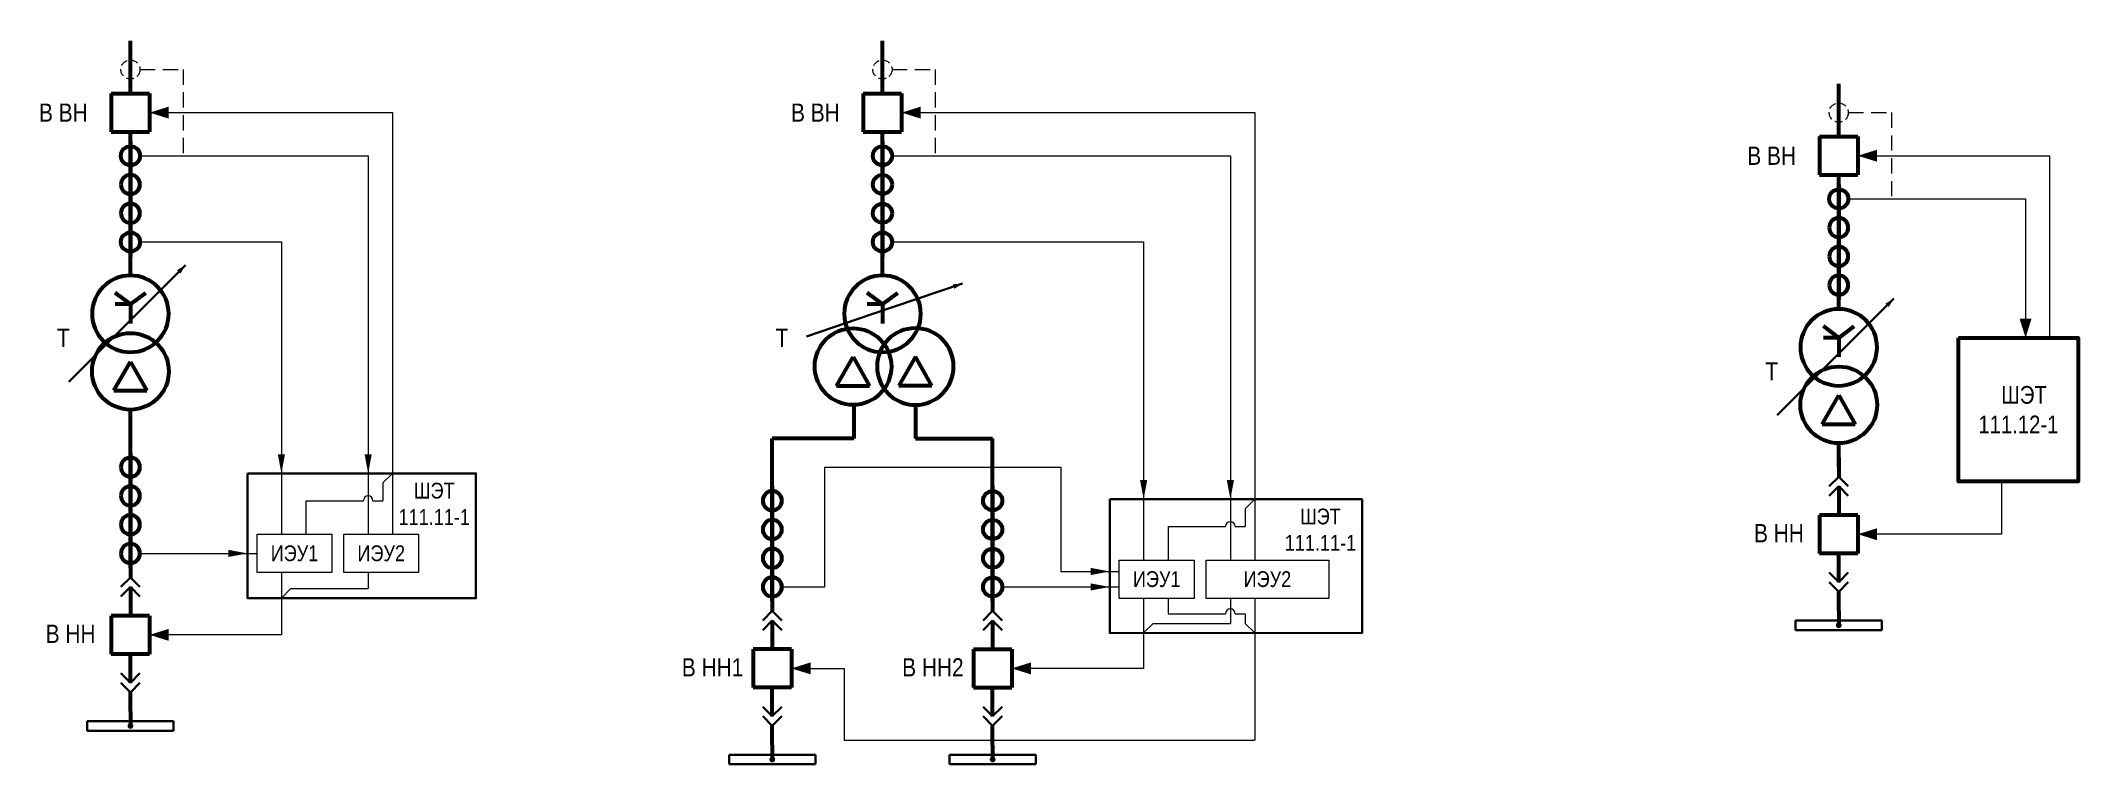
# Model space of a CAD drawing. Header units: millimetres. Extents: x 13283 to 13708, y -15901 to -15750.
import ezdxf
from ezdxf.enums import TextEntityAlignment as Align

# ---------------------------------------------------------------- set-up
doc = ezdxf.new("R2010")
doc.units = ezdxf.units.MM
doc.linetypes.add('штриховая2', pattern=[9.525, 6.35, -3.175])
for name, color, linetype, lineweight in [('Основная', 7, 'Continuous', 30), ('Толстая', 7, 'Continuous', 53), ('Тонкая', 7, 'Continuous', 13), ('Штриховая', 7, 'штриховая2', 20)]:
    doc.layers.add(name, color=color, linetype=linetype, lineweight=lineweight)
doc.styles.add('Narrow', font='ARIALN.TTF')
doc.styles.add('Вывод', font='tahoma.ttf', dxfattribs={"height": 2.5})
doc.styles.add('Компонент', font='ARIALN.TTF', dxfattribs={"height": 3.5})

# ---------------------------------------------------------------- blocks, each defined once
blk = doc.blocks.new('*U184')
at = {"layer": 'Основная', "ltscale": 0.25}
for p, q in [((2, 2), (0, 0)), ((0, 0), (2, -2))]:
    blk.add_line(p, q, dxfattribs=at)
blk = doc.blocks.new('*U68')
at = {"color": 0}
for p, q in [((0, 6), (0, 2)), ((0, 0), (0, -6))]:
    blk.add_line(p, q, dxfattribs=at)
at = {"color": 0, "ltscale": 0.25, "xscale": -1, "rotation": 90}
for p in [(0, 2), (0, 0)]:
    blk.add_blockref('*U184', p, dxfattribs=at)
at = {"layer": 'Основная'}
for tag, height, style, p in [('ОУ2', 3.5, 'Компонент', (-5, 6)), ('В2', 2.5, 'Вывод', (3, 6)), ('ОУ1', 3.5, 'Компонент', (-5, -6)), ('В1', 2.5, 'Вывод', (3, -6))]:
    blk.add_attdef(tag, text='', height=height, dxfattribs=dict(at, style=style)).set_placement(p, align=Align.MIDDLE_CENTER)
blk = doc.blocks.new('*U66')
at = {"color": 0}
for p, q in [((0, 0), (-8, 0)), ((-8, -8), (-8, 0)), ((0, -8), (0, 0)), ((0, -8), (-8, -8))]:
    blk.add_line(p, q, dxfattribs=at)
at = {"layer": 'Основная', "style": 'Компонент'}
blk.add_attdef('ОУ', text='', height=3.5, dxfattribs=at).set_placement((-15, -3), align=Align.MIDDLE_CENTER)
blk = doc.blocks.new('*U67')
at = {"color": 0}
for p, q in [((0, 0), (0, 6)), ((0, -6), (0, -2))]:
    blk.add_line(p, q, dxfattribs=at)
at = {"color": 0, "ltscale": 0.25, "rotation": 89.99999999999999}
for p in [(0, 0), (0, -2)]:
    blk.add_blockref('*U184', p, dxfattribs=at)
at = {"layer": 'Основная'}
for tag, height, style, p in [('ОУ1', 3.5, 'Компонент', (-5, 6)), ('В1', 2.5, 'Вывод', (3, 6)), ('ОУ2', 3.5, 'Компонент', (-5, -6)), ('В2', 2.5, 'Вывод', (3, -6))]:
    blk.add_attdef(tag, text='', height=height, dxfattribs=dict(at, style=style)).set_placement(p, align=Align.MIDDLE_CENTER)
blk = doc.blocks.new('*U69')
at = {"ltscale": 0.25}
blk.add_circle((0, 0), 2, dxfattribs=at)
at = {"layer": 'Основная', "color": 0, "lineweight": -2}
blk.add_line((0, -3), (0, 3), dxfattribs=at)
at = {"layer": 'Основная', "style": 'Компонент'}
blk.add_attdef('ОУ', text='', height=3.5, dxfattribs=at).set_placement((-6, 0), align=Align.MIDDLE_CENTER)
blk = doc.blocks.new('*U135')
at = {"ltscale": 0.25}
blk.add_circle((0, 0), 2, dxfattribs=at)
at = {"layer": 'Основная', "color": 0, "lineweight": -2}
blk.add_line((0, -3), (0, 3), dxfattribs=at)
at = {"layer": 'Основная', "style": 'Компонент'}
blk.add_attdef('ОУ', text='', height=3.5, dxfattribs=at).set_placement((-6, 0), align=Align.MIDDLE_CENTER)
blk = doc.blocks.new('*U80')
at = {"ltscale": 0.25}
for p, q in [((-3.46, -4), (0, 2)), ((0, 2), (3.46, -4)), ((-3.46, -4), (3.46, -4))]:
    blk.add_line(p, q, dxfattribs=at)
blk.add_circle((0, 0), 8, dxfattribs=at)
at = {"layer": 'Основная', "style": 'Компонент'}
blk.add_attdef('ОУ', text='', height=3.5, dxfattribs=at).set_placement((17, 0), align=Align.MIDDLE_CENTER)
blk = doc.blocks.new('*U78')
at = {"ltscale": 0.25}
for p, q in [((0, 0), (-20, 0)), ((14.44, 0), (0, 0))]:
    blk.add_line(p, q, dxfattribs=at)
blk.add_lwpolyline([(-18, 0, 1, 0, 0), (-20, 0, 0, 0, 0)], format="xyseb", dxfattribs=at)
at = {"layer": 'Основная', "style": 'Вывод'}
blk.add_attdef('ОС', text='', height=2.5, dxfattribs=at).set_placement((3, 2), align=Align.MIDDLE_CENTER)
blk = doc.blocks.new('*U79')
at = {"ltscale": 0.25}
for q in [(-3.2, 4.4), (3.2, 4.4), (0, -2), (3.21, 2)]:
    blk.add_line((0, 2), q, dxfattribs=at)
blk.add_circle((0, 0), 8, dxfattribs=at)
at = {"layer": 'Основная', "style": 'Компонент'}
blk.add_attdef('ОУ', text='', height=3.5, dxfattribs=at).set_placement((-17, 0), align=Align.MIDDLE_CENTER)
blk = doc.blocks.new('*U164')
at = {"color": 0, "lineweight": -2}
for p, q in [((0, 0), (18, 0)), ((0, -2), (0, 0)), ((18, -2), (18, 0)), ((0, -2), (18, -2))]:
    blk.add_line(p, q, dxfattribs=at)
at = {"layer": 'Основная', "style": 'Компонент'}
blk.add_attdef('ОШ', text='', height=3.5, dxfattribs=at).set_placement((6, 4), align=Align.MIDDLE_CENTER)

msp = doc.modelspace()

# ---------------------------------------------------------------- linework, layer by layer
at = {"layer": 'Основная'}
for points in [[(13325.8, -15840.3), (13373.51, -15840.32), (13373.51, -15866.37), (13325.8, -15866.34)], [(13505.8, -15845.68), (13558.51, -15845.71), (13558.51, -15873.62), (13505.8, -15873.6)]]:
    msp.add_lwpolyline(points, close=True, dxfattribs=at)
at = {"layer": 'Основная', "ltscale": 0.25, "const_width": 0.6}
for points in [[(13657.7, -15872, -1), (13658.3, -15872, -1)], [(13657.7, -15872.01, 1), (13658.3, -15872.01, 1)], [(13301.07, -15893, -1), (13301.67, -15893, -1)], [(13301.07, -15893.01, 1), (13301.67, -15893.01, 1)], [(13435.07, -15900, -1), (13435.67, -15900, -1)], [(13435.07, -15900.01, 1), (13435.67, -15900.01, 1)], [(13481.67, -15900, 1), (13481.07, -15900, 1)], [(13481.67, -15900.01, -1), (13481.07, -15900.01, -1)]]:
    msp.add_lwpolyline(points, format="xyb", close=True, dxfattribs=at)
at = {"layer": 'Толстая'}
for p, q in [((13301.37, -15761), (13301.37, -15750)), ((13458.37, -15761), (13458.37, -15750)), ((13658, -15770), (13658, -15759)), ((13452.36, -15826), (13452.36, -15833)), ((13465.23, -15826), (13465.23, -15833)), ((13452.36, -15833), (13435.37, -15833)), ((13465.23, -15833), (13481.37, -15833))]:
    msp.add_line(p, q, dxfattribs=at)
for points in [[(13301.37, -15799), (13301.37, -15769)], [(13458.37, -15799), (13458.37, -15769)], [(13658, -15806), (13658, -15778)], [(13301.37, -15860), (13301.37, -15827)], [(13435.37, -15867), (13435.37, -15833)], [(13481.37, -15867), (13481.37, -15833)], [(13658, -15839), (13658, -15834)], [(13658, -15869), (13658, -15872)], [(13301.37, -15890), (13301.37, -15893)], [(13435.37, -15897), (13435.37, -15900)], [(13481.37, -15897), (13481.37, -15900)]]:
    msp.add_lwpolyline(points, dxfattribs=at)
msp.add_lwpolyline([(13683, -15812), (13708, -15812), (13708, -15842), (13683, -15842)], close=True, dxfattribs=at)
at = {"layer": 'Тонкая'}
for p, q in [((13305.37, -15765), (13356.09, -15765)), ((13356.09, -15765), (13356.09, -15853)), ((13462.37, -15765), (13536.09, -15765)), ((13536.09, -15765), (13536.09, -15858.39)), ((13303.37, -15774), (13351, -15774)), ((13351, -15774), (13351, -15853)), ((13460.37, -15774), (13531, -15774)), ((13531, -15774), (13531, -15858.39)), ((13662, -15774), (13702, -15774)), ((13660, -15783), (13697, -15783)), ((13303.37, -15792), (13332.89, -15792)), ((13332.89, -15792), (13332.89, -15853)), ((13460.37, -15792), (13512.89, -15792)), ((13512.89, -15792), (13512.89, -15858.39)), ((13446.37, -15864), (13446.37, -15839)), ((13495.59, -15839), (13495.59, -15860.77)), ((13354.09, -15842.3), (13356.09, -15840.3)), ((13354.09, -15842.3), (13354.09, -15846)), ((13337.98, -15846), (13337.98, -15853)), ((13337.98, -15846), (13350, -15846)), ((13352, -15846), (13354.09, -15846)), ((13534.09, -15847.68), (13536.09, -15845.68)), ((13534.09, -15847.68), (13534.09, -15851.39)), ((13517.98, -15851.39), (13517.98, -15858.39)), ((13517.98, -15851.39), (13530, -15851.39)), ((13532, -15851.39), (13534.09, -15851.39)), ((13332.89, -15861), (13332.89, -15874)), ((13351, -15861), (13351, -15864.34)), ((13332.89, -15866.34), (13334.89, -15864.34)), ((13334.89, -15864.34), (13351, -15864.34)), ((13437.37, -15864), (13446.37, -15864)), ((13483.37, -15864), (13492.37, -15864)), ((13512.89, -15866.39), (13512.89, -15879.39)), ((13517.98, -15866.39), (13517.98, -15869.59)), ((13517.98, -15869.59), (13530, -15869.59)), ((13531, -15866.39), (13531, -15871.6)), ((13532, -15869.59), (13534.09, -15869.59)), ((13534.09, -15869.59), (13534.09, -15871.61)), ((13536.09, -15866.39), (13536.09, -15896)), ((13512.89, -15873.6), (13514.89, -15871.6)), ((13514.89, -15871.6), (13531, -15871.6)), ((13536.09, -15873.61), (13534.09, -15871.61)), ((13439.37, -15881), (13450.37, -15881)), ((13450.37, -15881), (13450.37, -15896)), ((13450.37, -15896), (13536.08, -15896))]:
    msp.add_line(p, q, dxfattribs=at)
for points in [[(13305.37, -15765, 0, 2.5, 0), (13309.37, -15765, 0, 0, 0)], [(13462.37, -15765, 0, 2.5, 0), (13466.37, -15765, 0, 0, 0)], [(13662, -15774, 0, 2.5, 0), (13666, -15774, 0, 0, 0)], [(13697, -15812, 0, 2.5, 0), (13697, -15808, 0, 0, 0)], [(13662, -15853, 0, 2.5, 0), (13666, -15853, 0, 0, 0)], [(13305.37, -15874, 0, 2.5, 0), (13309.37, -15874, 0, 0, 0)], [(13439.37, -15881, 0, 2.5, 0), (13443.37, -15881, 0, 0, 0)], [(13485.37, -15881, 0, 2.5, 0), (13489.37, -15881, 0, 0, 0)]]:
    msp.add_lwpolyline(points, format="xyseb", dxfattribs=at)
for points in [[(13702, -15774), (13702, -15812)], [(13697, -15783), (13697, -15812)], [(13446.37, -15839), (13495.59, -15839)], [(13692, -15842), (13692, -15853), (13662, -15853)], [(13303.37, -15857), (13327.8, -15857)], [(13495.59, -15860.77), (13507.8, -15860.77)], [(13332.89, -15863), (13332.89, -15874), (13305.37, -15874)], [(13483.37, -15864), (13507.8, -15864)], [(13512.89, -15868.39), (13512.89, -15881), (13485.37, -15881)]]:
    msp.add_lwpolyline(points, dxfattribs=at)
at = {"layer": 'Тонкая', "ltscale": 0.3}
for points in [[(13332.89, -15840.3, 0, 1.5, 0), (13332.89, -15836.3, 0, 0, 0)], [(13351, -15840.3, 0, 1.5, 0), (13351, -15836.3, 0, 0, 0)], [(13512.89, -15845.68, 0, 1.5, 0), (13512.89, -15841.68, 0, 0, 0)], [(13531, -15845.68, 0, 1.5, 0), (13531, -15841.68, 0, 0, 0)], [(13325.8, -15857, 0, 1.5, 0), (13321.8, -15857, 0, 0, 0)], [(13505.8, -15860.77, 0, 1.5, 0), (13501.8, -15860.77, 0, 0, 0)], [(13505.8, -15864, 0, 1.5, 0), (13501.8, -15864, 0, 0, 0)]]:
    msp.add_lwpolyline(points, format="xyseb", dxfattribs=at)
at = {"layer": 'Тонкая'}
for points in [[(13327.8, -15853), (13343.43, -15853), (13343.43, -15861), (13327.8, -15861)], [(13345.91, -15853), (13361.54, -15853), (13361.54, -15861), (13345.91, -15861)], [(13507.8, -15858.39), (13523.43, -15858.39), (13523.43, -15866.39), (13507.8, -15866.39)], [(13525.91, -15858.39), (13551.54, -15858.39), (13551.54, -15866.39), (13525.91, -15866.39)]]:
    msp.add_lwpolyline(points, close=True, dxfattribs=at)
for centre in [(13351, -15846), (13531, -15851.39), (13531, -15869.59)]:
    msp.add_arc(centre, 1, 0, 180, dxfattribs=at)
at = {"layer": 'Штриховая', "linetype": 'штриховая2', "ltscale": 0.5}
for p, q in [((13303.37, -15756), (13312.37, -15756)), ((13312.37, -15756), (13312.37, -15774)), ((13460.37, -15756), (13469.37, -15756)), ((13469.37, -15756), (13469.37, -15774)), ((13660, -15765), (13669, -15765)), ((13669, -15765), (13669, -15783))]:
    msp.add_line(p, q, dxfattribs=at)

# ---------------------------------------------------------------- block references
at = {"layer": 'Основная', "ltscale": 0.25}
for p, rotation in [((13298.74, -15810.95), 224.9999999999999), ((13456.17, -15807.09), 198.7392877131279), ((13655.36, -15817.95), 224.9999999999999)]:
    msp.add_blockref('*U78', p, dxfattribs=dict(at, rotation=rotation))
at = {"layer": 'Основная', "ltscale": 0.25, "xscale": -1}
for p in [(13667, -15871.01), (13310.37, -15892.01), (13444.37, -15899.01), (13490.37, -15899.01)]:
    msp.add_blockref('*U164', p, dxfattribs=at)
at = {"layer": 'Толстая', "ltscale": 0.25, "rotation": 180}
for name, p in [('*U66', (13297.37, -15769)), ('*U66', (13454.37, -15769)), ('*U69', (13301.37, -15774)), ('*U69', (13458.37, -15774)), ('*U66', (13654, -15778)), ('*U69', (13458.37, -15780)), ('*U69', (13658, -15783)), ('*U69', (13458.37, -15786)), ('*U69', (13301.37, -15792)), ('*U69', (13458.37, -15792)), ('*U135', (13481.37, -15846)), ('*U135', (13481.37, -15852)), ('*U69', (13481.37, -15858)), ('*U69', (13481.37, -15864)), ('*U67', (13481.37, -15871)), ('*U66', (13477.37, -15885)), ('*U68', (13481.37, -15891))]:
    msp.add_blockref(name, p, dxfattribs=at)
at = {"layer": 'Толстая', "ltscale": 0.25, "xscale": -1, "rotation": 180}
for name, p in [('*U135', (13301.37, -15780)), ('*U69', (13301.37, -15786)), ('*U135', (13658, -15789)), ('*U69', (13658, -15795)), ('*U69', (13658, -15801)), ('*U135', (13301.37, -15839)), ('*U67', (13658, -15843)), ('*U135', (13301.37, -15845)), ('*U135', (13435.37, -15846)), ('*U69', (13301.37, -15851)), ('*U135', (13435.37, -15852)), ('*U66', (13662, -15857)), ('*U69', (13301.37, -15857)), ('*U69', (13435.37, -15858)), ('*U67', (13301.37, -15864)), ('*U69', (13435.37, -15864)), ('*U68', (13658, -15863)), ('*U67', (13435.37, -15871)), ('*U66', (13305.37, -15878)), ('*U68', (13301.37, -15884)), ('*U66', (13439.37, -15885)), ('*U68', (13435.37, -15891))]:
    msp.add_blockref(name, p, dxfattribs=at)
at = {"layer": 'Толстая', "ltscale": 0.35, "xscale": -1}
for name, p in [('*U79', (13301.37, -15807)), ('*U79', (13458.37, -15807)), ('*U80', (13465.23, -15818)), ('*U79', (13658, -15814))]:
    msp.add_blockref(name, p, dxfattribs=at)
at = {"layer": 'Толстая', "ltscale": 0.35}
for p in [(13452.23, -15818), (13301.37, -15819), (13658, -15826)]:
    msp.add_blockref('*U80', p, dxfattribs=at)
at = {"layer": 'Штриховая', "ltscale": 0.25, "rotation": 180}
for p in [(13301.37, -15756), (13458.37, -15756), (13658, -15765)]:
    msp.add_blockref('*U69', p, dxfattribs=at)

# ---------------------------------------------------------------- texts
at = {"layer": 'Основная', "attachment_point": 5, "style": 'Narrow'}
for s, insert, char_height, width in [('\\pi-11.4,l11.4,t11.4;В ВН', (13287.37, -15765), 3.8, 53.3807), ('\\pi-11.4,l11.4,t11.4;В ВН', (13444.37, -15765), 3.8, 53.3807), ('\\pi-11.4,l11.4,t11.4;В ВН', (13644, -15774), 3.8, 53.3807), ('\\pi-11.4,l11.4,t11.4;Т', (13287.37, -15812), 3.8, 53.3807), ('\\pi-11.4,l11.4,t11.4;Т', (13437.37, -15812), 3.8, 53.3807), ('\\pi-11.4,l11.4,t11.4;Т', (13644, -15819), 3.8, 53.3807), ('  ШЭТ 111.12-1', (13695.5, -15827), 3.7, 25), ('ШЭТ 111.11-1', (13364.8, -15846.65), 3.3, 17.4226), ('ШЭТ 111.11-1', (13549.8, -15852.04), 3.3, 17.4226), ('\\pi-11.4,l11.4,t11.4;В НН', (13645.52, -15852.78), 3.8, 53.3807), ('ИЭУ1', (13335.62, -15857), 3.3, 15.6296), ('ИЭУ2', (13353.73, -15857), 3.3, 15.6296), ('ИЭУ1', (13515.62, -15862.39), 3.3, 15.6296), ('ИЭУ2', (13538.73, -15862.39), 3.3, 25.6296), ('\\pi-11.4,l11.4,t11.4;В НН', (13288.89, -15873.78), 3.8, 53.3807), ('\\pi-11.4,l11.4,t11.4;В НН1', (13422.89, -15880.78), 3.8, 53.3807), ('\\pi-11.4,l11.4,t11.4;В НН2', (13468.89, -15880.78), 3.8, 53.3807)]:
    msp.add_mtext(s, dxfattribs=dict(at, insert=insert, char_height=char_height, width=width))

doc.saveas('drawing.dxf')
